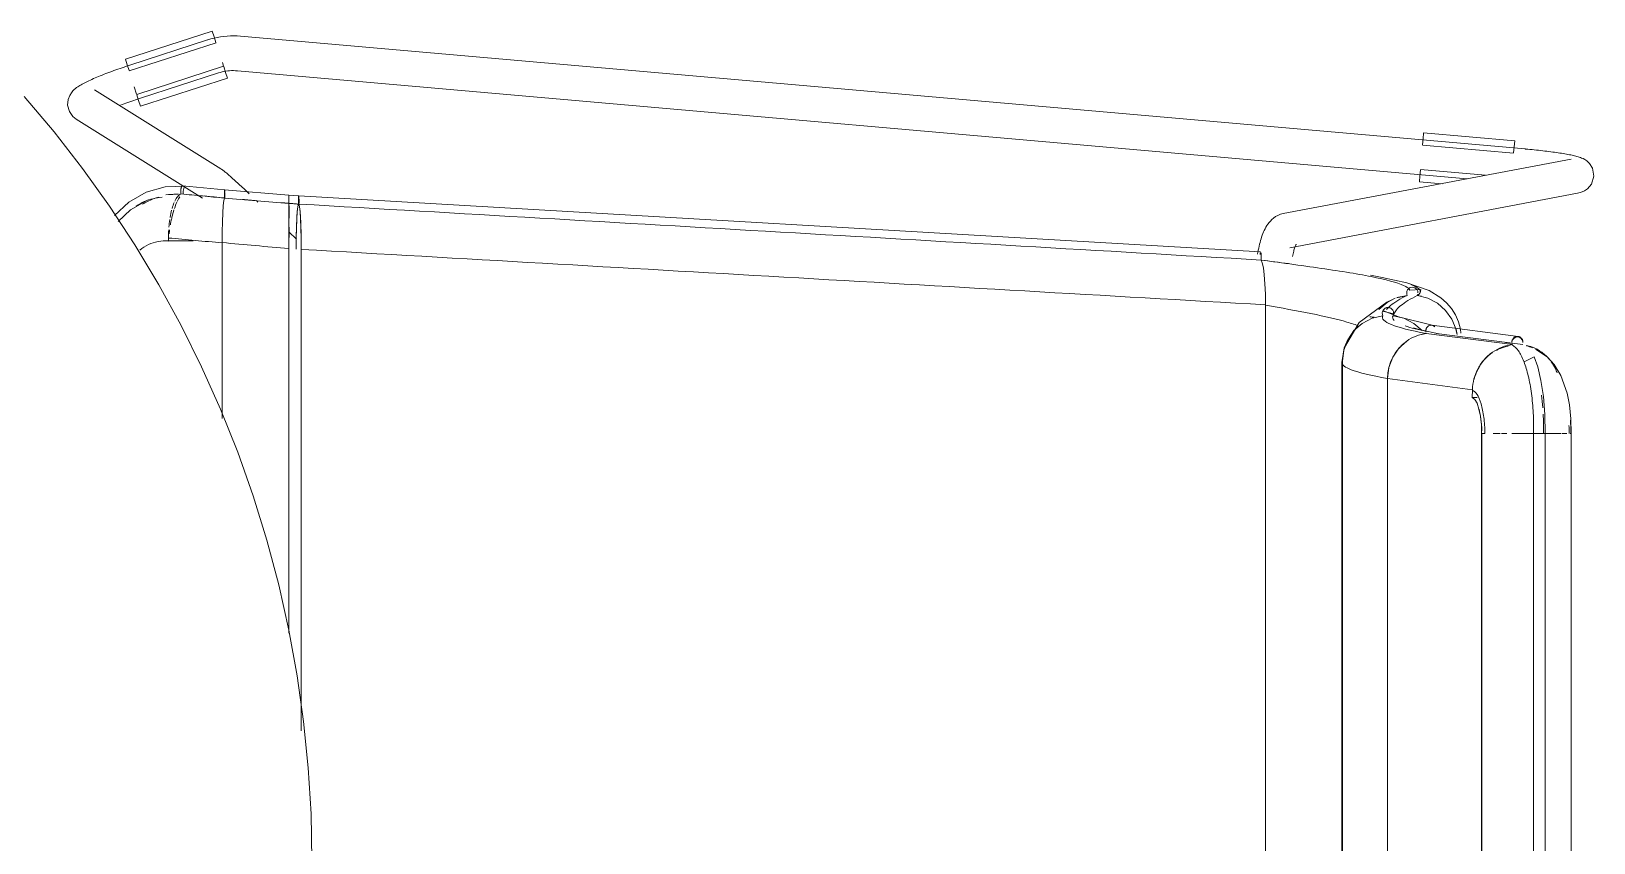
# Model space of a CAD drawing. Header units: millimetres. Extents: x 155927 to 326028, y -36033 to 97293.
# Drawn here: x 181794 to 182334, y 12311 to 12591 of the extents above; entities that cross this region are included whole.
import ezdxf

# ---------------------------------------------------------------- set-up
doc = ezdxf.new("R2010")
doc.units = ezdxf.units.MM
doc.header["$MEASUREMENT"] = 0
doc.layers.add('I-FURN', color=8, linetype='CONTINUOUS', lineweight=9)

msp = doc.modelspace()

# ---------------------------------------------------------------- linework, layer by layer
at = {"layer": 'I-FURN'}
for p, q in [((181826.88, 12581.73), (181856.88, 12591.42)), ((181856.88, 12591.42), (181857.51, 12589.47)), ((181857.51, 12589.47), (181858.15, 12587.5)), ((181859.73, 12589.49), (181858.61, 12589.29)), ((181860.87, 12589.64), (181859.73, 12589.49)), ((181862, 12589.74), (181860.87, 12589.64)), ((181863.14, 12589.8), (181862, 12589.74)), ((181864.29, 12589.82), (181863.14, 12589.8)), ((181865.43, 12589.79), (181864.29, 12589.82)), ((181866.57, 12589.71), (181865.43, 12589.79)), ((182309.89, 12550.76), (181866.57, 12589.71)), ((181828.18, 12577.69), (181858.19, 12587.38)), ((181855.25, 12588.42), (181828.43, 12579.71)), ((181855.29, 12588.44), (181855.25, 12588.42)), ((181856.39, 12588.77), (181855.29, 12588.44)), ((181857.49, 12589.05), (181856.39, 12588.77)), ((181858.61, 12589.29), (181857.49, 12589.05)), ((181825.04, 12578.57), (181825.77, 12578.82)), ((181825.77, 12578.82), (181826.5, 12579.07)), ((181826.5, 12579.07), (181827.24, 12579.32)), ((181827.51, 12579.78), (181826.88, 12581.73)), ((181827.24, 12579.32), (181827.98, 12579.56)), ((181828.14, 12577.81), (181827.51, 12579.78)), ((181827.98, 12579.56), (181828.43, 12579.71)), ((181860.79, 12579.31), (181830.79, 12569.62)), ((181860.39, 12580.57), (181860.76, 12579.41)), ((181860.83, 12579.19), (181861.47, 12577.22)), ((181812.03, 12573.19), (181812.45, 12573.42)), ((181812.45, 12573.42), (181812.89, 12573.65)), ((181812.89, 12573.65), (181813.35, 12573.87)), ((181813.35, 12573.87), (181813.82, 12574.11)), ((181813.82, 12574.11), (181814.32, 12574.34)), ((181814.32, 12574.34), (181814.83, 12574.57)), ((181814.83, 12574.57), (181815.35, 12574.81)), ((181815.35, 12574.81), (181815.9, 12575.05)), ((181815.9, 12575.05), (181816.46, 12575.29)), ((181816.46, 12575.29), (181817.04, 12575.54)), ((181817.04, 12575.54), (181817.63, 12575.79)), ((181817.63, 12575.79), (181818.24, 12576.04)), ((181818.24, 12576.04), (181818.87, 12576.29)), ((181818.87, 12576.29), (181819.51, 12576.54)), ((181819.51, 12576.54), (181820.16, 12576.79)), ((181820.16, 12576.79), (181820.83, 12577.05)), ((181820.83, 12577.05), (181821.51, 12577.3)), ((181821.51, 12577.3), (181822.19, 12577.56)), ((181822.19, 12577.56), (181822.89, 12577.81)), ((181822.89, 12577.81), (181823.6, 12578.06)), ((181823.6, 12578.06), (181824.32, 12578.32)), ((181824.32, 12578.32), (181825.04, 12578.57)), ((181832.09, 12565.58), (181862.1, 12575.27)), ((181832.14, 12568.3), (181858.96, 12577.01)), ((181858.96, 12577.01), (181859.59, 12577.2)), ((181859.59, 12577.2), (181860.23, 12577.37)), ((181860.23, 12577.37), (181860.88, 12577.51)), ((181860.88, 12577.51), (181861.53, 12577.62)), ((181861.47, 12577.22), (181862.1, 12575.27)), ((181861.53, 12577.62), (181862.19, 12577.71)), ((181862.19, 12577.71), (181862.85, 12577.77)), ((181862.85, 12577.77), (181863.51, 12577.81)), ((181863.51, 12577.81), (181864.17, 12577.82)), ((181864.17, 12577.82), (181864.83, 12577.8)), ((181864.83, 12577.8), (181865.49, 12577.76)), ((181865.49, 12577.76), (181865.52, 12577.76)), ((181865.52, 12577.75), (182289.86, 12540.47)), ((181802.31, 12556.67), (181792, 12568.91)), ((181806.97, 12565.9), (181807.15, 12567.88)), ((181807.15, 12567.88), (181807.67, 12569.26)), ((181807.67, 12569.26), (181808.24, 12570.17)), ((181808.24, 12570.17), (181808.75, 12570.8)), ((181808.75, 12570.8), (181809.22, 12571.26)), ((181809.22, 12571.26), (181809.65, 12571.63)), ((181809.65, 12571.63), (181810.05, 12571.95)), ((181810.05, 12571.95), (181810.44, 12572.22)), ((181810.44, 12572.22), (181810.83, 12572.48)), ((181810.83, 12572.48), (181811.22, 12572.72)), ((181811.22, 12572.72), (181811.62, 12572.96)), ((181811.62, 12572.96), (181812.03, 12573.19)), ((181859.86, 12543.91), (181816.28, 12571.22)), ((181829.96, 12572.2), (181830.76, 12569.72)), ((181830.43, 12567.73), (181831.12, 12567.96)), ((181831.46, 12567.53), (181830.83, 12569.5)), ((181831.12, 12567.96), (181831.81, 12568.19)), ((181831.81, 12568.19), (181832.14, 12568.3)), ((181807.56, 12563.68), (181806.97, 12565.9)), ((181808.79, 12561.94), (181807.56, 12563.68)), ((181825.16, 12565.86), (181825.79, 12566.09)), ((181825.79, 12566.09), (181826.42, 12566.32)), ((181826.42, 12566.32), (181827.07, 12566.56)), ((181827.07, 12566.56), (181827.73, 12566.8)), ((181827.73, 12566.8), (181828.39, 12567.03)), ((181828.39, 12567.03), (181829.07, 12567.27)), ((181829.07, 12567.27), (181829.75, 12567.5)), ((181829.75, 12567.5), (181830.43, 12567.73)), ((181832.09, 12565.58), (181831.46, 12567.53)), ((181808.79, 12561.94), (181809.91, 12561.05)), ((181809.91, 12561.05), (181846.67, 12538.02)), ((181812.12, 12544.04), (181802.31, 12556.67)), ((182274.5, 12552.1), (182305.91, 12549.34)), ((182274.51, 12552.23), (182274.69, 12554.29)), ((182274.69, 12554.29), (182274.87, 12556.33)), ((182274.87, 12556.33), (182306.28, 12553.57)), ((182306.28, 12553.57), (182306.1, 12551.53)), ((182325.74, 12547.28), (182226.45, 12528.47)), ((182306.1, 12551.53), (182305.92, 12549.47)), ((182310.05, 12550.75), (182309.89, 12550.76)), ((182310.8, 12550.68), (182310.05, 12550.75)), ((182311.55, 12550.61), (182310.8, 12550.68)), ((182312.3, 12550.54), (182311.55, 12550.61)), ((182313.04, 12550.46), (182312.3, 12550.54)), ((182313.78, 12550.39), (182313.04, 12550.46)), ((182314.51, 12550.31), (182313.78, 12550.39)), ((182315.24, 12550.23), (182314.51, 12550.31)), ((182315.96, 12550.15), (182315.24, 12550.23)), ((182316.67, 12550.06), (182315.96, 12550.15)), ((182317.36, 12549.98), (182316.67, 12550.06)), ((182318.05, 12549.89), (182317.36, 12549.98)), ((182318.73, 12549.81), (182318.05, 12549.89)), ((182319.39, 12549.72), (182318.73, 12549.81)), ((182320.04, 12549.63), (182319.39, 12549.72)), ((182320.67, 12549.54), (182320.04, 12549.63)), ((182321.29, 12549.45), (182320.67, 12549.54)), ((182321.9, 12549.36), (182321.29, 12549.45)), ((182322.48, 12549.27), (182321.9, 12549.36)), ((182323.05, 12549.17), (182322.48, 12549.27)), ((182323.6, 12549.08), (182323.05, 12549.17)), ((182324.14, 12548.99), (182323.6, 12549.08)), ((182324.65, 12548.89), (182324.14, 12548.99)), ((182325.15, 12548.8), (182324.65, 12548.89)), ((182325.62, 12548.7), (182325.15, 12548.8)), ((182326.08, 12548.61), (182325.62, 12548.7)), ((182326.53, 12548.51), (182326.08, 12548.61)), ((182326.95, 12548.41), (182326.53, 12548.51)), ((182327.37, 12548.3), (182326.95, 12548.41)), ((182327.77, 12548.2), (182327.37, 12548.3)), ((182328.16, 12548.08), (182327.77, 12548.2)), ((182328.56, 12547.96), (182328.16, 12548.08)), ((182328.96, 12547.81), (182328.56, 12547.96)), ((182329.39, 12547.65), (182328.96, 12547.81)), ((182329.87, 12547.43), (182329.39, 12547.65)), ((182330.43, 12547.13), (182329.87, 12547.43)), ((182331.13, 12546.65), (182330.43, 12547.13)), ((182332.04, 12545.79), (182331.13, 12546.65)), ((181821.41, 12531.01), (181812.12, 12544.04)), ((181859.86, 12543.91), (181860.19, 12543.7)), ((181860.19, 12543.7), (181860.44, 12543.52)), ((181860.44, 12543.52), (181860.67, 12543.34)), ((181860.67, 12543.34), (181860.9, 12543.17)), ((181860.9, 12543.17), (181861.12, 12542.99)), ((181861.12, 12542.99), (181861.35, 12542.8)), ((181861.35, 12542.8), (181861.59, 12542.6)), ((181861.59, 12542.6), (181861.84, 12542.38)), ((181861.84, 12542.38), (181862.11, 12542.15)), ((181862.11, 12542.15), (181862.39, 12541.91)), ((181862.39, 12541.91), (181862.68, 12541.65)), ((181862.68, 12541.65), (181862.99, 12541.38)), ((181862.99, 12541.38), (181863.31, 12541.09)), ((181863.31, 12541.09), (181863.65, 12540.79)), ((182273.38, 12539.42), (182273.56, 12541.47)), ((182273.56, 12541.47), (182273.75, 12543.53)), ((182296.24, 12541.68), (182273.76, 12543.65)), ((182333.08, 12544.14), (182332.04, 12545.79)), ((182332.73, 12538.63), (182333.56, 12541.38)), ((182333.56, 12541.38), (182333.08, 12544.14)), ((181834.1, 12535.8), (181828.09, 12532.42)), ((181840.62, 12537.68), (181834.1, 12535.8)), ((181847.53, 12537.97), (181840.62, 12537.68)), ((181846.64, 12538.09), (181861.13, 12536.67)), ((181847.05, 12537.78), (181853.49, 12533.75)), ((181861.04, 12535.73), (181861.03, 12535.28)), ((181861.03, 12535.27), (181861.04, 12535.72)), ((181861.06, 12536.11), (181861.04, 12535.73)), ((181861.04, 12535.72), (181861.06, 12536.11)), ((181861.08, 12536.41), (181861.06, 12536.11)), ((181861.06, 12536.11), (181861.08, 12536.4)), ((181861.1, 12536.6), (181861.08, 12536.41)), ((181861.13, 12536.67), (181861.1, 12536.6)), ((181861.1, 12536.59), (181861.13, 12536.66)), ((181861.16, 12536.6), (181861.13, 12536.67)), ((181861.13, 12536.66), (181883.33, 12534.84)), ((181861.13, 12536.66), (181861.16, 12536.6)), ((181861.18, 12536.41), (181861.16, 12536.6)), ((181861.16, 12536.6), (181861.18, 12536.41)), ((181861.2, 12536.12), (181861.18, 12536.41)), ((181861.18, 12536.41), (181861.2, 12536.12)), ((181861.23, 12535.29), (181861.22, 12535.74)), ((181861.22, 12535.74), (181861.23, 12535.29)), ((181863.65, 12540.79), (181864, 12540.48)), ((181864, 12540.48), (181864.37, 12540.15)), ((181864.37, 12540.15), (181864.74, 12539.8)), ((181864.74, 12539.8), (181865.13, 12539.45)), ((181865.13, 12539.45), (181865.54, 12539.08)), ((181865.54, 12539.08), (181865.95, 12538.7)), ((181865.95, 12538.7), (181866.37, 12538.31)), ((181866.37, 12538.31), (181866.81, 12537.9)), ((181866.81, 12537.9), (181867.25, 12537.49)), ((181867.25, 12537.49), (181867.71, 12537.07)), ((181867.71, 12537.07), (181868.17, 12536.64)), ((181868.17, 12536.64), (181868.64, 12536.2)), ((181868.64, 12536.2), (181869.12, 12535.75)), ((181869.12, 12535.75), (181869.6, 12535.29)), ((182228.68, 12516.68), (182327.97, 12535.49)), ((182273.38, 12539.42), (182281.28, 12538.73)), ((182328.39, 12535.58), (182327.97, 12535.49)), ((182328.9, 12535.71), (182328.39, 12535.58)), ((182329.52, 12535.93), (182328.9, 12535.71)), ((182330.33, 12536.3), (182329.52, 12535.93)), ((182331.41, 12537.05), (182330.33, 12536.3)), ((182332.73, 12538.63), (182331.41, 12537.05)), ((181830.18, 12517.63), (181821.41, 12531.01)), ((181828.09, 12532.42), (181823.09, 12527.81)), ((181834.5, 12533.1), (181828.68, 12529.73)), ((181860.67, 12531.19), (181860.51, 12528.71)), ((181860.52, 12528.75), (181860.67, 12531.19)), ((181860.67, 12531.21), (181860.84, 12532.93)), ((181860.84, 12532.92), (181860.67, 12531.19)), ((181861.04, 12533.82), (181860.84, 12532.92)), ((181860.84, 12532.93), (181861.04, 12533.81)), ((181861.03, 12535.28), (181861.03, 12534.78)), ((181861.03, 12534.78), (181861.03, 12535.27)), ((181861.03, 12534.78), (181861.03, 12534.29)), ((181861.03, 12534.28), (181861.03, 12534.78)), ((181861.03, 12534.29), (181861.04, 12533.82)), ((181861.04, 12533.81), (181861.03, 12534.28)), ((181861.22, 12533.83), (181861.23, 12534.3)), ((181861.23, 12534.3), (181861.22, 12533.83)), ((181861.23, 12534.8), (181861.23, 12535.29)), ((181861.23, 12535.29), (181861.23, 12534.79)), ((181861.23, 12534.3), (181861.23, 12534.8)), ((181861.23, 12534.79), (181861.23, 12534.3)), ((181872.09, 12532.93), (181872.59, 12532.45)), ((181883.3, 12529.37), (181883.31, 12531.11)), ((181883.31, 12531.11), (181883.3, 12529.37)), ((181883.31, 12531.11), (181883.32, 12532)), ((181883.32, 12532), (181883.31, 12531.11)), ((181883.32, 12533.91), (181883.33, 12534.29)), ((181883.33, 12534.29), (181883.32, 12533.91)), ((181883.32, 12533.45), (181883.32, 12533.91)), ((181883.32, 12533.91), (181883.32, 12533.46)), ((181883.32, 12533.46), (181883.32, 12532.97)), ((181883.32, 12532.96), (181883.32, 12533.45)), ((181883.32, 12532.97), (181883.32, 12532.47)), ((181883.32, 12532.47), (181883.32, 12532.96)), ((181883.32, 12532), (181883.32, 12532.47)), ((181883.32, 12532.47), (181883.32, 12532)), ((181883.33, 12534.77), (181883.33, 12534.84)), ((181883.33, 12534.84), (181883.33, 12534.77)), ((181886.69, 12534.57), (181883.33, 12534.83)), ((181883.33, 12534.77), (181883.33, 12534.83)), ((181883.33, 12534.83), (181883.33, 12534.77)), ((181883.33, 12534.58), (181883.33, 12534.77)), ((181883.33, 12534.77), (181883.34, 12534.58)), ((181883.34, 12534.58), (181883.33, 12534.77)), ((181883.33, 12534.77), (181883.33, 12534.58)), ((181883.33, 12534.29), (181883.33, 12534.58)), ((181883.33, 12534.58), (181883.33, 12534.29)), ((181883.34, 12534.58), (181883.34, 12534.28)), ((181883.34, 12534.29), (181883.34, 12534.58)), ((181883.34, 12533.9), (181883.34, 12534.29)), ((181883.34, 12534.28), (181883.34, 12533.9)), ((181883.34, 12533.9), (181883.34, 12533.45)), ((181883.34, 12533.45), (181883.34, 12533.9)), ((181883.34, 12533.45), (181883.34, 12532.96)), ((181883.34, 12532.96), (181883.34, 12533.45)), ((181883.34, 12532.96), (181883.34, 12532.46)), ((181883.34, 12532.46), (181883.34, 12532.96)), ((181883.34, 12532.46), (181883.34, 12531.99)), ((181883.34, 12531.99), (181883.34, 12532.46)), ((181883.37, 12529.35), (181883.35, 12531.1)), ((181883.35, 12531.09), (181883.37, 12529.34)), ((181886.38, 12530.82), (181886.19, 12529.07)), ((181886.59, 12531.72), (181886.38, 12530.82)), ((181886.6, 12533.63), (181886.58, 12533.18)), ((181886.58, 12533.18), (181886.58, 12532.69)), ((181886.58, 12532.69), (181886.58, 12532.19)), ((181886.58, 12532.19), (181886.59, 12531.72)), ((181886.61, 12534.01), (181886.6, 12533.63)), ((181886.64, 12534.31), (181886.61, 12534.01)), ((181886.66, 12534.49), (181886.64, 12534.31)), ((181886.69, 12534.56), (181886.66, 12534.49)), ((181886.69, 12534.56), (182218.6, 12515.28)), ((181886.72, 12534.5), (181886.69, 12534.56)), ((181886.74, 12534.31), (181886.72, 12534.5)), ((181886.77, 12534.02), (181886.74, 12534.31)), ((181886.78, 12533.64), (181886.77, 12534.02)), ((181886.8, 12533.18), (181886.78, 12533.64)), ((181886.79, 12531.73), (181886.8, 12532.2)), ((181887, 12530.84), (181886.79, 12531.73)), ((181886.8, 12532.69), (181886.8, 12533.18)), ((181886.8, 12532.2), (181886.8, 12532.69)), ((181887.19, 12529.09), (181887, 12530.84)), ((181828.68, 12529.73), (181824.45, 12525.7)), ((181860.33, 12522.17), (181860.4, 12525.61)), ((181860.4, 12525.61), (181860.33, 12522.18)), ((181860.4, 12525.68), (181860.52, 12528.71)), ((181860.51, 12528.71), (181860.4, 12525.61)), ((181883.27, 12523.73), (181883.28, 12526.86)), ((181883.28, 12526.86), (181883.27, 12523.73)), ((181883.3, 12529.37), (181883.28, 12526.86)), ((181883.28, 12526.86), (181883.3, 12529.36)), ((181883.38, 12526.85), (181883.37, 12529.35)), ((181883.37, 12529.34), (181883.38, 12526.84)), ((181886.03, 12526.57), (181885.9, 12523.45)), ((181886.19, 12529.07), (181886.03, 12526.57)), ((181887.36, 12526.59), (181887.19, 12529.09)), ((181887.48, 12523.46), (181887.36, 12526.59)), ((182221.12, 12524.83), (182220.76, 12524.29)), ((182221.52, 12525.36), (182221.12, 12524.83)), ((182221.97, 12525.89), (182221.52, 12525.36)), ((182222.49, 12526.41), (182221.97, 12525.89)), ((182223.09, 12526.92), (182222.49, 12526.41)), ((182223.77, 12527.41), (182223.09, 12526.92)), ((182224.56, 12527.84), (182223.77, 12527.41)), ((182225.46, 12528.21), (182224.56, 12527.84)), ((182226.45, 12528.47), (182225.46, 12528.21)), ((181841.75, 12518.97), (181841.75, 12520.01)), ((181860.33, 12522.08), (181860.3, 12518.32)), ((181860.3, 12518.44), (181860.33, 12522.08)), ((181883.27, 12520.16), (181883.27, 12523.73)), ((181883.27, 12523.73), (181883.27, 12520.16)), ((181885.94, 12519.6), (181883.27, 12522.17)), ((181883.27, 12516.37), (181883.27, 12520.16)), ((181883.27, 12520.16), (181883.27, 12516.37)), ((181883.39, 12523.72), (181883.39, 12520.16)), ((181883.39, 12520.17), (181883.39, 12523.72)), ((181885.82, 12519.9), (181885.8, 12516.22)), ((181885.9, 12523.45), (181885.82, 12519.9)), ((181887.56, 12519.89), (181887.48, 12523.46)), ((181887.58, 12516.11), (181887.56, 12519.89)), ((182218.76, 12519.76), (182218.58, 12519.14)), ((182218.96, 12520.36), (182218.76, 12519.76)), ((182219.16, 12520.95), (182218.96, 12520.36)), ((182219.38, 12521.54), (182219.16, 12520.95)), ((182219.62, 12522.11), (182219.38, 12521.54)), ((182219.87, 12522.67), (182219.62, 12522.11)), ((182220.14, 12523.22), (182219.87, 12522.67)), ((182220.43, 12523.75), (182220.14, 12523.22)), ((182220.76, 12524.29), (182220.43, 12523.75)), ((181838.41, 12503.91), (181830.18, 12517.63)), ((181850.26, 12519.02), (181840.51, 12519.02)), ((181860.3, 12518.32), (181860.3, 12457.76)), ((181860.3, 12457.76), (181860.3, 12518.32)), ((181883.27, 12383.54), (181883.27, 12516.37)), ((181883.27, 12516.37), (181883.27, 12383.54)), ((181887.58, 12349.84), (181887.58, 12516.11)), ((181887.58, 12516.11), (181887.58, 12349.84)), ((182217.69, 12515.17), (182217.57, 12514.47)), ((182217.82, 12515.86), (182217.69, 12515.17)), ((182217.95, 12516.54), (182217.82, 12515.86)), ((182218.09, 12517.21), (182217.95, 12516.54)), ((182218.25, 12517.87), (182218.09, 12517.21)), ((182218.41, 12518.51), (182218.25, 12517.87)), ((182218.58, 12519.14), (182218.41, 12518.51)), ((182218.45, 12514.74), (182218.42, 12514.36)), ((182218.42, 12514.36), (182218.45, 12514.74)), ((182218.5, 12515.03), (182218.45, 12514.74)), ((182218.45, 12514.74), (182218.5, 12515.03)), ((182218.55, 12515.21), (182218.6, 12515.28)), ((182218.6, 12515.27), (182218.55, 12515.21)), ((182218.75, 12514.71), (182218.7, 12515.01)), ((182218.7, 12515.01), (182218.75, 12514.71)), ((182218.78, 12514.32), (182218.75, 12514.71)), ((182218.75, 12514.71), (182218.78, 12514.33)), ((182218.78, 12514.33), (182218.8, 12513.87)), ((182218.8, 12513.87), (182218.78, 12514.32)), ((182229.71, 12514.13), (182229.61, 12513.63)), ((182229.81, 12514.6), (182229.71, 12514.13)), ((182229.91, 12515.04), (182229.81, 12514.6)), ((182230.02, 12515.46), (182229.91, 12515.04)), ((182230.12, 12515.86), (182230.02, 12515.46)), ((182230.23, 12516.22), (182230.12, 12515.86)), ((182230.34, 12516.56), (182230.23, 12516.22)), ((182230.45, 12516.86), (182230.34, 12516.56)), ((182230.55, 12517.13), (182230.45, 12516.86)), ((182230.64, 12517.36), (182230.55, 12517.13)), ((182230.73, 12517.56), (182230.64, 12517.36)), ((182230.8, 12517.71), (182230.73, 12517.56)), ((182230.85, 12517.8), (182230.8, 12517.71)), ((182230.89, 12517.87), (182230.85, 12517.8)), ((182230.91, 12517.9), (182230.89, 12517.87)), ((182218.79, 12512.41), (182218.81, 12512.88)), ((182218.81, 12512.88), (182218.79, 12512.41)), ((182218.79, 12512.41), (182219.19, 12511.51)), ((182219.19, 12511.51), (182218.79, 12512.41)), ((182218.81, 12513.38), (182218.8, 12513.87)), ((182218.8, 12513.87), (182218.81, 12513.38)), ((182218.81, 12512.88), (182218.81, 12513.38)), ((182218.81, 12513.38), (182218.81, 12512.88)), ((182219.19, 12511.51), (182219.55, 12509.77)), ((182219.56, 12509.76), (182219.19, 12511.51)), ((182219.55, 12509.76), (182219.86, 12507.3)), ((182219.87, 12507.26), (182219.56, 12509.76)), ((181846.08, 12489.87), (181838.41, 12503.91)), ((182219.87, 12507.27), (182220.1, 12504.21)), ((182220.11, 12504.16), (182219.87, 12507.26)), ((182220.11, 12504.16), (182220.26, 12500.69)), ((182220.26, 12500.63), (182220.11, 12504.16)), ((182260.58, 12506.43), (182256.51, 12507.17)), ((182269.1, 12504.54), (182260.58, 12506.43)), ((182276.73, 12501.87), (182269.1, 12504.54)), ((182220.26, 12500.63), (182220.32, 12496.94)), ((182220.32, 12496.86), (182220.26, 12500.63)), ((182252.65, 12490.85), (182262.19, 12497.84)), ((182262.26, 12497.79), (182259.42, 12495.38)), ((182259.42, 12495.38), (182262.26, 12497.78)), ((182262.19, 12497.84), (182263.93, 12498.73)), ((182264.99, 12499.21), (182262.26, 12497.79)), ((182262.26, 12497.78), (182263.93, 12498.73)), ((182269.2, 12500.21), (182265.58, 12499.43)), ((182265.59, 12499.42), (182269.2, 12500.21)), ((182269.11, 12501.68), (182269.02, 12501.19)), ((182269.02, 12501.18), (182269.11, 12501.67)), ((182269.02, 12501.19), (182269.05, 12500.69)), ((182269.05, 12500.68), (182269.02, 12501.18)), ((182269.05, 12500.69), (182269.2, 12500.21)), ((182269.2, 12500.21), (182269.05, 12500.68)), ((182269.32, 12502.13), (182269.11, 12501.68)), ((182269.11, 12501.67), (182269.32, 12502.12)), ((182269.63, 12502.51), (182269.32, 12502.13)), ((182269.32, 12502.12), (182269.64, 12502.5)), ((182270.04, 12502.79), (182269.63, 12502.51)), ((182269.64, 12502.5), (182270.04, 12502.79)), ((182270.5, 12502.98), (182270.04, 12502.79)), ((182270.04, 12502.79), (182270.5, 12502.97)), ((182273.93, 12502.23), (182270.08, 12502.04)), ((182270.98, 12503.04), (182270.5, 12502.98)), ((182270.5, 12502.97), (182270.98, 12503.03)), ((182271.47, 12502.96), (182270.98, 12503.04)), ((182270.98, 12503.03), (182271.47, 12502.96)), ((182271.47, 12502.96), (182271.92, 12502.76)), ((182271.92, 12502.77), (182271.47, 12502.96)), ((182272.32, 12502.47), (182271.92, 12502.77)), ((182271.92, 12502.76), (182272.31, 12502.46)), ((182272.31, 12502.46), (182272.62, 12502.08)), ((182272.62, 12502.08), (182272.32, 12502.47)), ((182272.62, 12502.08), (182272.82, 12501.62)), ((182272.82, 12501.62), (182272.62, 12502.08)), ((182272.85, 12500.63), (182272.68, 12500.16)), ((182272.68, 12500.16), (182274.15, 12499.9)), ((182272.69, 12500.16), (182272.85, 12500.63)), ((182276.32, 12499.26), (182272.69, 12500.16)), ((182272.82, 12501.62), (182272.89, 12501.13)), ((182272.89, 12501.13), (182272.82, 12501.62)), ((182273.61, 12501.07), (182273.93, 12502.23)), ((182279.64, 12497.52), (182276.32, 12499.26)), ((182280.84, 12499.36), (182276.73, 12501.87)), ((182282.8, 12497.63), (182280.84, 12499.36)), ((182220.32, 12113.46), (182220.32, 12496.86)), ((182220.32, 12496.86), (182220.32, 12113.38)), ((182260.81, 12493.2), (182257.1, 12492.31)), ((182260.61, 12494.17), (182260.69, 12494.66)), ((182260.69, 12494.66), (182260.61, 12494.17)), ((182260.65, 12493.67), (182260.61, 12494.17)), ((182260.61, 12494.17), (182260.65, 12493.67)), ((182260.81, 12493.2), (182260.65, 12493.67)), ((182260.65, 12493.67), (182260.81, 12493.2)), ((182260.69, 12494.66), (182260.9, 12495.11)), ((182260.89, 12495.11), (182260.69, 12494.66)), ((182264.6, 12493.88), (182260.71, 12494.72)), ((182266.16, 12492.84), (182260.84, 12495.01)), ((182261.21, 12495.49), (182260.89, 12495.11)), ((182260.9, 12495.11), (182261.21, 12495.49)), ((182261.61, 12495.79), (182261.21, 12495.49)), ((182261.21, 12495.49), (182261.61, 12495.78)), ((182262.07, 12495.98), (182261.61, 12495.79)), ((182261.61, 12495.78), (182262.07, 12495.97)), ((182262.07, 12495.97), (182262.56, 12496.04)), ((182262.56, 12496.04), (182262.07, 12495.98)), ((182262.56, 12496.04), (182263.05, 12495.97)), ((182263.05, 12495.98), (182262.56, 12496.04)), ((182263.52, 12495.79), (182263.05, 12495.98)), ((182263.05, 12495.97), (182263.51, 12495.78)), ((182263.51, 12495.78), (182263.92, 12495.49)), ((182263.92, 12495.49), (182263.52, 12495.79)), ((182263.92, 12495.49), (182264.23, 12495.11)), ((182264.23, 12495.11), (182263.92, 12495.49)), ((182264.23, 12495.11), (182264.43, 12494.66)), ((182264.43, 12494.66), (182264.23, 12495.11)), ((182264.48, 12493.67), (182264.31, 12493.2)), ((182264.32, 12493.2), (182264.48, 12493.67)), ((182268.03, 12492.31), (182264.32, 12493.2)), ((182264.43, 12494.66), (182264.51, 12494.17)), ((182264.52, 12494.17), (182264.43, 12494.66)), ((182264.51, 12494.17), (182264.48, 12493.67)), ((182264.48, 12493.67), (182264.52, 12494.17)), ((182277.78, 12489.88), (182266.16, 12492.84)), ((182282.46, 12495.04), (182279.64, 12497.52)), ((182284.64, 12491.95), (182282.46, 12495.04)), ((182284.49, 12495.65), (182282.8, 12497.63)), ((182285.86, 12493.45), (182284.49, 12495.65)), ((182286.89, 12491.08), (182285.86, 12493.45)), ((181853.18, 12475.53), (181846.08, 12489.87)), ((182247.53, 12482.2), (182252.65, 12490.85)), ((182250.83, 12488.05), (182248.66, 12484.91)), ((182248.66, 12484.91), (182250.83, 12488.04)), ((182253.7, 12490.56), (182250.83, 12488.05)), ((182250.83, 12488.04), (182253.71, 12490.55)), ((182257.1, 12492.31), (182253.7, 12490.56)), ((182253.71, 12490.55), (182257.1, 12492.3)), ((182271.43, 12490.56), (182268.03, 12492.31)), ((182271.39, 12489.05), (182273.83, 12488.29)), ((182274.3, 12488.05), (182271.43, 12490.56)), ((182273.83, 12488.29), (182280.12, 12486.92)), ((182275.79, 12487.06), (182274.1, 12486.75)), ((182275.68, 12488.52), (182275.6, 12488.03)), ((182275.6, 12488.03), (182275.64, 12487.53)), ((182275.87, 12488.97), (182275.68, 12488.52)), ((182305.49, 12483.22), (182275.79, 12487.06)), ((182276.17, 12489.35), (182275.87, 12488.97)), ((182276.56, 12489.65), (182276.17, 12489.35)), ((182277, 12489.84), (182276.56, 12489.65)), ((182277.47, 12489.91), (182277, 12489.84)), ((182277.94, 12489.84), (182277.47, 12489.91)), ((182307.48, 12486.04), (182277.7, 12489.89)), ((182278.38, 12489.65), (182277.94, 12489.84)), ((182278.76, 12489.36), (182278.38, 12489.65)), ((182309.04, 12483.2), (182279.34, 12487.04)), ((182286.04, 12488.44), (182284.64, 12491.95)), ((182286.03, 12488.43), (182286.4, 12486.69)), ((182286.4, 12486.7), (182286.04, 12488.44)), ((182287.55, 12488.58), (182286.89, 12491.08)), ((182287.7, 12487.16), (182287.55, 12488.58)), ((182246.67, 12477.01), (182247.46, 12482.05)), ((182248.66, 12484.91), (182247.29, 12481.34)), ((182247.3, 12481.34), (182248.66, 12484.91)), ((182247.46, 12482.05), (182248.83, 12485.23)), ((182266.29, 12481.94), (182264.21, 12478.83)), ((182269.03, 12484.43), (182266.29, 12481.94)), ((182305.51, 12483.65), (182303.07, 12483.97)), ((182313.67, 12481.55), (182313.47, 12481.65)), ((182317.56, 12478.88), (182313.67, 12481.55)), ((182246.67, 12477.01), (182246.67, 12172.21)), ((182246.82, 12477.55), (182247.3, 12481.34)), ((182247.29, 12481.34), (182246.82, 12477.55)), ((182246.82, 12132.77), (182246.82, 12477.55)), ((182246.82, 12477.55), (182246.82, 12132.77)), ((182264.21, 12478.83), (182262.89, 12475.28)), ((182313.06, 12479.01), (182309.52, 12477.25)), ((182314.22, 12475.56), (182313.06, 12479.01)), ((182319.86, 12476.4), (182317.56, 12478.88)), ((182322.25, 12472.52), (182319.86, 12476.4)), ((181859.7, 12460.92), (181853.18, 12475.53)), ((182262.89, 12475.28), (182262.42, 12471.51)), ((182262.42, 12471.51), (182291.69, 12467.65)), ((182262.42, 12138.8), (182262.42, 12471.51)), ((182262.42, 12471.51), (182262.42, 12138.8)), ((182315.32, 12470.87), (182314.22, 12475.56)), ((182316.17, 12465.25), (182315.32, 12470.87)), ((182324.38, 12466.47), (182322.25, 12472.52)), ((182291.69, 12467.65), (182291.63, 12464.94)), ((182325.17, 12462.44), (182324.38, 12466.47)), ((181865.64, 12446.07), (181859.7, 12460.92)), ((182293.29, 12464.94), (182291.63, 12464.94)), ((182291.63, 12464.94), (182292.49, 12464.3)), ((182292.49, 12464.3), (182293.28, 12462.95)), ((182293.28, 12462.95), (182293.95, 12460.96)), ((182293.95, 12460.96), (182294.46, 12458.47)), ((182316.65, 12459.13), (182316.17, 12465.25)), ((182325.67, 12457.61), (182325.17, 12462.44)), ((182294.46, 12458.47), (182294.78, 12455.62)), ((182294.78, 12455.62), (182294.88, 12452.58)), ((182316.75, 12452.58), (182316.65, 12459.13)), ((182325.78, 12452.58), (182325.67, 12457.61)), ((182294.88, 12452.58), (182294.88, 12157.73)), ((182294.94, 12157.73), (182294.94, 12452.58)), ((182298.8, 12452.58), (182301.26, 12452.58)), ((182301.78, 12452.58), (182303.62, 12452.58)), ((182305.25, 12452.58), (182308.81, 12452.58)), ((182312.81, 12452.58), (182309, 12452.58)), ((182309, 12452.58), (182312.81, 12452.58)), ((182312.78, 12452.58), (182312.78, 12157.73)), ((182312.9, 12452.58), (182316.75, 12452.58)), ((182313.12, 12452.58), (182312.9, 12452.58)), ((182313.45, 12452.58), (182313.12, 12452.58)), ((182313.87, 12452.58), (182313.45, 12452.58)), ((182314.34, 12452.58), (182313.87, 12452.58)), ((182314.84, 12452.58), (182314.34, 12452.58)), ((182315.33, 12452.58), (182314.84, 12452.58)), ((182315.79, 12452.58), (182315.33, 12452.58)), ((182316.18, 12452.58), (182315.79, 12452.58)), ((182316.48, 12452.58), (182316.18, 12452.58)), ((182316.68, 12452.58), (182316.48, 12452.58)), ((182319.53, 12452.58), (182316.5, 12452.58)), ((182316.5, 12452.58), (182319.52, 12452.58)), ((182316.75, 12452.58), (182316.68, 12452.58)), ((182316.75, 12157.73), (182316.75, 12452.58)), ((182319.69, 12452.58), (182322.26, 12452.58)), ((182322.54, 12452.58), (182324.29, 12452.58)), ((182325.48, 12452.58), (182325.77, 12452.58)), ((182325.78, 12452.58), (182325.61, 12452.58)), ((182325.78, 12157.73), (182325.78, 12452.58)), ((181870.97, 12430.98), (181865.64, 12446.07)), ((181875.7, 12415.7), (181870.97, 12430.98)), ((181879.82, 12400.24), (181875.7, 12415.7)), ((181883.31, 12384.63), (181879.82, 12400.24)), ((181886.17, 12368.88), (181883.31, 12384.63)), ((181888.4, 12353.04), (181886.17, 12368.88)), ((181890, 12337.12), (181888.4, 12353.04)), ((181890.96, 12321.15), (181890, 12337.12)), ((181891.28, 12305.16), (181890.96, 12321.15))]:
    msp.add_line(p, q, dxfattribs=at)
for centre, major_axis, ratio, start_param, end_param in [((182277.49, 12471.38), (0, -15.78), 0.955139, 3.254129, 3.495629), ((182277.47, 12487.94), (0, -1.96), 0.955139, 2.379629, 4.923331), ((182277.49, 12471.38), (0, -15.78), 0.955139, 3.737469, 4.704147), ((182277.49, 12471.38), (0, -15.78), 0.955139, 3.495799, 3.737346), ((182321.51, 12452.58), (0, 12.4), 0.287441, 4.712389, 4.932602), ((182310.03, 12452.58), (15.75, 0), 0.000004, 2.669107, 2.851347)]:
    msp.add_ellipse(centre, major_axis=major_axis, ratio=ratio, start_param=start_param, end_param=end_param, dxfattribs=at)
for points, knots in [([(181846.08, 12535.25), (181846.06, 12535.39), (181846.03, 12535.68), (181846.01, 12536.1), (181846.03, 12536.47), (181846.05, 12536.77), (181846.08, 12537.04), (181846.13, 12537.29), (181846.19, 12537.51), (181846.26, 12537.71), (181846.36, 12537.9), (181846.45, 12538.01), (181846.49, 12538.04)], [0, 0, 0, 0, 0.0555556, 0.1111111, 0.1666667, 0.1944444, 0.2222222, 0.2777778, 0.3055556, 0.3333333, 0.3888889, 0.4444444, 0.4444444, 0.4444444, 0.4444444]), ([(181830.62, 12531.04), (181831.51, 12531.61), (181834.33, 12533.28), (181837.44, 12533.89), (181839.58, 12534.18)], [0.591443, 0.591443, 0.591443, 0.591443, 0.6666667, 0.8236682, 0.8236682, 0.8236682, 0.8236682]), ([(181838.48, 12534.17), (181837.13, 12533.78), (181835.17, 12533.05), (181833.35, 12532.04), (181832.77, 12531.7)], [0.2297626, 0.2297626, 0.2297626, 0.2297626, 0.3333333, 0.3824546, 0.3824546, 0.3824546, 0.3824546]), ([(181843.93, 12532.73), (181844.25, 12533.41), (181844.94, 12534.54), (181845.69, 12535.11), (181846.08, 12535.25)], [0.6690305, 0.6690305, 0.6690305, 0.6690305, 0.8333333, 1, 1, 1, 1]), ([(181883.34, 12531.99), (181879.65, 12532.3), (181874.31, 12532.74), (181868.98, 12533.18), (181867.33, 12533.32)], [0, 0, 0, 0, 0.5, 0.7233886, 0.7233886, 0.7233886, 0.7233886]), ([(181885.8, 12516.22), (181885.8, 12518.73), (181885.85, 12522.5), (181886.02, 12526.69), (181886.24, 12530.04), (181886.45, 12531.43), (181886.59, 12531.72)], [-0.996036, -0.996036, -0.996036, -0.996036, -0.6666667, -0.5, -0.3333333, 0, 0, 0, 0]), ([(181886.69, 12534.57), (181886.71, 12534.57), (181886.74, 12534.43), (181886.77, 12534.04), (181886.79, 12533.65), (181886.8, 12533.19), (181886.8, 12532.7), (181886.8, 12532.2), (181886.79, 12531.88), (181886.79, 12531.73)], [-0.498493, -0.498493, -0.498493, -0.498493, -0.375, -0.3125, -0.25, -0.1875, -0.125, -0.0625, 0, 0, 0, 0]), ([(181886.79, 12531.73), (181886.93, 12531.45), (181887.14, 12530.06), (181887.36, 12526.7), (181887.49, 12523.54), (181887.57, 12519.93), (181887.58, 12517.38), (181887.58, 12516.11)], [-1, -1, -1, -1, -0.666667, -0.5, -0.333333, -0.166667, 0, 0, 0, 0]), ([(181842.32, 12527.05), (181842.33, 12527.11), (181842.48, 12528.01), (181842.66, 12528.87), (181842.85, 12529.61)], [0.3250374, 0.3250374, 0.3250374, 0.3250374, 0.3333333, 0.4607325, 0.4607325, 0.4607325, 0.4607325]), ([(181842.93, 12527.08), (181842.89, 12526.9), (181842.71, 12526.08), (181842.53, 12525.23), (181842.41, 12524.54)], [-0.3590539, -0.3590539, -0.3590539, -0.3590539, -0.3333333, -0.2410291, -0.2410291, -0.2410291, -0.2410291]), ([(181831.86, 12515.86), (181832.76, 12516.62), (181835.76, 12518.55), (181839.36, 12519.18), (181841.75, 12518.97)], [0.5, 0.5, 0.5, 0.5, 0.6666667, 1, 1, 1, 1]), ([(182218.79, 12512.41), (182226.34, 12511.39), (182241.55, 12509.36), (182259.99, 12506.31), (182268.29, 12503.87), (182269.89, 12502.45), (182270.08, 12502.04)], [0, 0, 0, 0, 0.25, 0.5, 0.75, 0.8499411, 0.8499411, 0.8499411, 0.8499411]), ([(182270.48, 12503.93), (182271.11, 12503.7), (182274.01, 12502.44), (182274.24, 12501.18), (182272.69, 12500.16)], [0.6929173, 0.6929173, 0.6929173, 0.6929173, 0.75, 1, 1, 1, 1]), ([(182269.2, 12500.21), (182266.79, 12499.04), (182264.14, 12497.42), (182262.46, 12495.79), (182262.07, 12495.33)], [0, 0, 0, 0, 0.5, 0.6963068, 0.6963068, 0.6963068, 0.6963068]), ([(182272.68, 12500.16), (182270.28, 12499), (182266.85, 12496.91), (182265.07, 12494.81), (182264.6, 12493.88)], [0, 0, 0, 0, 0.5, 0.9025383, 0.9025383, 0.9025383, 0.9025383]), ([(182220.32, 12496.86), (182225.71, 12495.88), (182236.49, 12493.94), (182247.2, 12491.51), (182251.44, 12490.05), (182252.59, 12489.56)], [0, 0, 0, 0, 0.25, 0.5, 0.625, 0.625, 0.625, 0.625]), ([(182309.08, 12484.07), (182309.08, 12484.21), (182309.07, 12484.44), (182309, 12484.73), (182308.9, 12485), (182308.72, 12485.31), (182308.43, 12485.63), (182308.07, 12485.87), (182307.72, 12486), (182307.41, 12486.05), (182307.14, 12486.05), (182306.87, 12486.02), (182306.62, 12485.95), (182306.37, 12485.83), (182306.06, 12485.64), (182305.73, 12485.32), (182305.5, 12484.92), (182305.38, 12484.57), (182305.33, 12484.31), (182305.31, 12484.14), (182305.31, 12484.07)], [0.1111111, 0.1111111, 0.1111111, 0.1111111, 0.1666667, 0.1944444, 0.2222222, 0.2777778, 0.3333333, 0.3888889, 0.4444444, 0.4791667, 0.5138889, 0.5486111, 0.5833333, 0.6180556, 0.6527778, 0.7222222, 0.7916667, 0.8263889, 0.8611111, 0.8888889, 0.8888889, 0.8888889, 0.8888889]), ([(182305.41, 12484.47), (182305.44, 12484.59), (182305.54, 12484.82), (182305.82, 12485.23), (182306.36, 12485.69), (182307.24, 12485.94), (182308.02, 12485.71), (182308.53, 12485.32), (182308.83, 12484.93), (182309.02, 12484.47), (182309.05, 12484.14), (182309.06, 12483.98)], [-0.8125, -0.8125, -0.8125, -0.8125, -0.765625, -0.71875, -0.625, -0.5, -0.375, -0.3125, -0.25, -0.1875, -0.125, -0.125, -0.125, -0.125]), ([(182318.29, 12478.09), (182317.5, 12479.03), (182315.69, 12480.71), (182312.87, 12482.31), (182310.96, 12482.77), (182310.22, 12482.93)], [0.5, 0.5, 0.5, 0.5, 0.6666667, 0.8333333, 0.9365189, 0.9365189, 0.9365189, 0.9365189]), ([(182246.67, 12477.01), (182246.67, 12476.18), (182249.05, 12474.35), (182256.69, 12472.52), (182262.42, 12471.51)], [0.0892847, 0.0892847, 0.0892847, 0.0892847, 0.5, 1, 1, 1, 1]), ([(182292.27, 12471.26), (182292.59, 12472.47), (182294.01, 12475.96), (182296.46, 12479.25), (182298.62, 12480.38)], [-0.8301962, -0.8301962, -0.8301962, -0.8301962, -0.6666667, -0.3333333, -0.3333333, -0.3333333, -0.3333333]), ([(182309.52, 12477.25), (182310.06, 12475.83), (182311.06, 12472.5), (182312.15, 12466.44), (182312.78, 12459.58), (182312.86, 12454.93), (182312.81, 12452.58)], [0.3397465, 0.3397465, 0.3397465, 0.3397465, 0.5, 0.6666667, 0.8333333, 0.9999948, 0.9999948, 0.9999948, 0.9999948]), ([(182320.94, 12473.45), (182320.76, 12473.97), (182320.19, 12475.31), (182319.45, 12476.57), (182318.92, 12477.3)], [0.260519, 0.260519, 0.260519, 0.260519, 0.3333333, 0.4544474, 0.4544474, 0.4544474, 0.4544474])]:
    msp.add_open_spline(points, degree=3, knots=knots, dxfattribs=at)
for points in [[(181847.39, 12537.9), (181847.34, 12537.86), (181847.25, 12537.74), (181847.12, 12537.44), (181847, 12537.06), (181846.9, 12536.6), (181846.84, 12536.11), (181846.81, 12535.61), (181846.81, 12535.3), (181846.82, 12535.15)], [(181840.8, 12534.91), (181842.03, 12535.1), (181843.29, 12535.14), (181844.55, 12535.14)], [(181845.25, 12535.21), (181844.35, 12535.19), (181843.45, 12535.14), (181842.56, 12535.03)], [(181843.03, 12530.27), (181843.24, 12531), (181843.47, 12531.64), (181843.72, 12532.24)], [(181844.65, 12532.42), (181844.36, 12531.79), (181844.08, 12531.04), (181843.82, 12530.22)], [(181845.73, 12534.24), (181845.4, 12533.83), (181845.08, 12533.31), (181844.77, 12532.67)], [(181846.08, 12535.25), (181848.53, 12535.01), (181853.48, 12534.53), (181858.51, 12534.05), (181861.04, 12533.82)], [(181854.14, 12534.53), (181856.42, 12534.3), (181858.73, 12534.08), (181861.04, 12533.85)], [(181883.32, 12532), (181879.61, 12532.3), (181872.17, 12532.91), (181864.75, 12533.51), (181861.04, 12533.81)], [(181883.32, 12532), (181883.9, 12531.95), (181885.06, 12531.86), (181886.21, 12531.77), (181886.79, 12531.73)], [(181883.34, 12531.99), (181883.88, 12531.95), (181884.96, 12531.86), (181886.05, 12531.77), (181886.59, 12531.72)], [(181886.59, 12531.72), (181886.57, 12532.32), (181886.58, 12533.82), (181886.65, 12534.57), (181886.69, 12534.57)], [(182218.79, 12512.41), (182163.55, 12515.63), (182052.96, 12522.07), (181942.19, 12528.51), (181886.79, 12531.73)], [(181841.92, 12523.73), (181841.99, 12524.63), (181842.09, 12525.52), (181842.22, 12526.37)], [(181843.66, 12529.8), (181843.41, 12528.99), (181843.18, 12528.12), (181842.97, 12527.2)], [(181841.75, 12520.01), (181841.76, 12520.96), (181841.79, 12521.89), (181841.85, 12522.8)], [(181841.75, 12520.01), (181844.78, 12519.76), (181850.92, 12519.21), (181857.17, 12518.62), (181860.3, 12518.32)], [(181842.16, 12522.85), (181842.1, 12522.38), (181842.05, 12521.91), (181842, 12521.43)], [(181840.23, 12519.02), (181840.74, 12519.03), (181841.24, 12519.01), (181841.75, 12518.97)], [(181860.3, 12518.44), (181864.12, 12518.09), (181867.95, 12517.75), (181871.78, 12517.4)], [(181871.78, 12517.4), (181875.6, 12517.06), (181879.44, 12516.72), (181883.27, 12516.37)], [(181887.58, 12516.11), (181943.11, 12512.91), (181998.64, 12509.72), (182054.08, 12506.52)], [(182218.8, 12512.39), (182221.92, 12512), (182225.08, 12511.6), (182228.2, 12511.21)], [(182054.08, 12506.52), (182109.54, 12503.33), (182164.96, 12500.13), (182220.32, 12496.94)], [(182256.35, 12492.81), (182256.82, 12492.75), (182257.28, 12492.7), (182257.75, 12492.64)], [(182260.81, 12493.2), (182260.26, 12492.18), (182262.23, 12490.13), (182270.29, 12488.08), (182275.79, 12487.06)], [(182264.31, 12493.2), (182264.02, 12492.65), (182264.17, 12492.11), (182264.74, 12491.57)], [(182268.47, 12489.66), (182270.36, 12489.01), (182273.17, 12488.35), (182276.21, 12487.69)], [(182305.49, 12483.22), (182304.25, 12483.07), (182301.88, 12482.49), (182298.54, 12480.72), (182295.7, 12478.2), (182293.51, 12475.05), (182292.09, 12471.45), (182291.73, 12468.95), (182291.69, 12467.65)], [(182299.98, 12481.23), (182301.24, 12481.93), (182302.61, 12482.33), (182303.99, 12482.67)], [(182305.49, 12483.01), (182306.21, 12482.66), (182307.62, 12481.35), (182308.88, 12478.89), (182309.45, 12477.42)], [(182310.37, 12482.75), (182311.05, 12482.59), (182311.73, 12482.39), (182312.38, 12482.14)], [(182246.82, 12477.55), (182246.72, 12477.37), (182246.67, 12477.19), (182246.67, 12477.01)], [(182291.71, 12467.41), (182292.26, 12467.28), (182293.36, 12466.33), (182294.76, 12463.01), (182295.72, 12458.21), (182295.98, 12454.48), (182296.01, 12452.58)], [(182315.54, 12465.74), (182315.72, 12464.33), (182315.88, 12462.88), (182315.99, 12461.4)], [(182294.93, 12453.42), (182294.88, 12456.2), (182294.52, 12458.75), (182294, 12460.96)], [(182316.11, 12459.18), (182316.22, 12457), (182316.25, 12454.8), (182316.21, 12452.58)], [(182325.51, 12457.18), (182325.63, 12455.71), (182325.7, 12454.16), (182325.69, 12452.58)]]:
    msp.add_open_spline(points, degree=3, dxfattribs=at)

doc.saveas('drawing.dxf')
